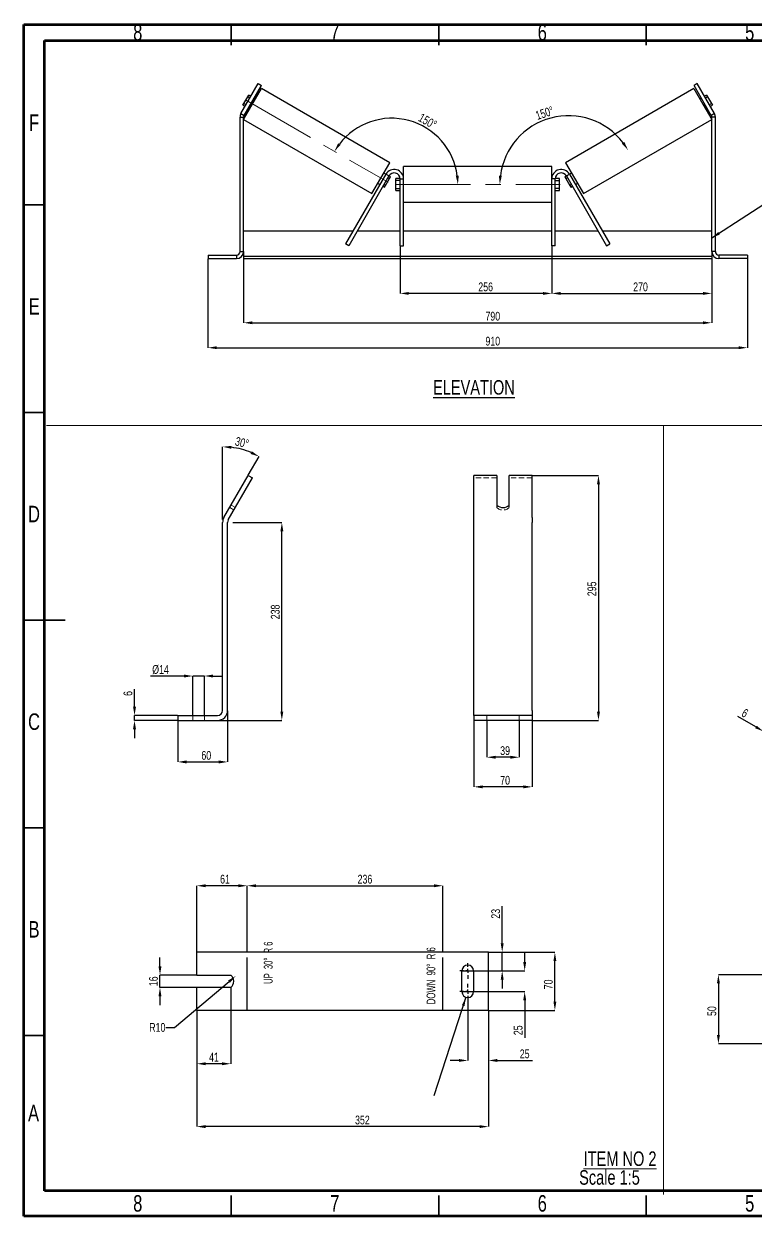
# Model space of a CAD drawing. Header units: millimetres. Extents: x 41 to 1868, y -696 to 319.
# Drawn here: x 1440.1 to 1616.4, y -323.8 to -36.7 of the extents above; entities that cross this region are included whole.
import ezdxf

# ---------------------------------------------------------------- set-up
doc = ezdxf.new("R2010")
doc.units = ezdxf.units.MM
doc.header["$PDSIZE"] = -1
doc.linetypes.add('CENTERX2', pattern=[20.32, 12.7, -2.54, 2.54, -2.54])
doc.linetypes.add('HIDDEN', pattern=[1.905, 1.27, -0.635])
doc.layers.add('FORMAT', color=7, linetype='Continuous')
doc.styles.add('SLDTEXTSTYLE0', font='TXT', dxfattribs={"width": 0.75})
doc.styles.add('SLDTEXTSTYLE13', font='TXT', dxfattribs={"width": 0.660714})
doc.styles.add('SLDTEXTSTYLE3', font='TXT', dxfattribs={"width": 0.645833})
doc.dimstyles.new('SLDDIMSTYLE0', dxfattribs={"dimtxt": 2.5, "dimasz": 2.116667, "dimexe": 0, "dimexo": 0.625, "dimgap": 0, "dimtad": 1, "dimdec": 0, "dimrnd": 1e-09, "dimtxsty": 'Standard', "dimsah": 1, "dimcen": 2.5, "dimazin": 3, "dimtfac": 2.116667, "dimtdec": 0, "dimtmove": 0, "dimatfit": 3, "dimfrac": 2})
doc.dimstyles.new('SLDDIMSTYLE10', dxfattribs={"dimtxt": 2.116667, "dimasz": 2.116667, "dimexe": 0, "dimexo": 0.625, "dimgap": 0.529167, "dimtad": 1, "dimdec": 0, "dimlfac": 5, "dimrnd": 1e-09, "dimzin": 12, "dimtxsty": 'SLDTEXTSTYLE0', "dimsah": 1, "dimcen": 2.5, "dimazin": 3, "dimtfac": 1, "dimtdec": 0, "dimtmove": 0, "dimatfit": 3, "dimfrac": 2, "dimtzin": 12})
doc.dimstyles.new('SLDDIMSTYLE11', dxfattribs={"dimtxt": 2.116667, "dimasz": 2.116667, "dimexe": 0, "dimexo": 0.625, "dimgap": 0.529167, "dimtad": 1, "dimdec": 0, "dimlfac": 5, "dimrnd": 1e-09, "dimzin": 12, "dimtxsty": 'SLDTEXTSTYLE0', "dimsah": 1, "dimcen": 2.5, "dimazin": 3, "dimtfac": 1, "dimtdec": 0, "dimtmove": 0, "dimatfit": 0, "dimfrac": 2, "dimtzin": 12})
doc.dimstyles.new('SLDDIMSTYLE26', dxfattribs={"dimtxt": 2.116667, "dimasz": 2.116667, "dimexe": 0, "dimexo": 0.625, "dimgap": 0.529167, "dimtad": 1, "dimdec": 0, "dimlfac": 3, "dimrnd": 1e-09, "dimzin": 12, "dimtxsty": 'SLDTEXTSTYLE0', "dimsah": 1, "dimcen": 2.5, "dimazin": 3, "dimtfac": 1, "dimtdec": 0, "dimtmove": 0, "dimatfit": 3, "dimfrac": 2, "dimtzin": 12})
doc.dimstyles.new('SLDDIMSTYLE27', dxfattribs={"dimtxt": 2.116667, "dimasz": 2.116667, "dimexe": 0, "dimexo": 0.625, "dimgap": 0.529167, "dimtad": 1, "dimdec": 0, "dimlfac": 3, "dimrnd": 1e-09, "dimzin": 12, "dimtxsty": 'SLDTEXTSTYLE0', "dimsah": 1, "dimcen": 2.5, "dimazin": 3, "dimtfac": 1, "dimtdec": 0, "dimtmove": 0, "dimatfit": 0, "dimfrac": 2, "dimtzin": 12})
doc.dimstyles.new('SLDDIMSTYLE32', dxfattribs={"dimtxt": 2.116667, "dimasz": 2.116667, "dimexe": 0, "dimexo": 0.625, "dimgap": 0.529167, "dimtad": 1, "dimdec": 0, "dimlfac": 7, "dimrnd": 1e-09, "dimzin": 12, "dimtxsty": 'SLDTEXTSTYLE0', "dimsah": 1, "dimcen": 2.5, "dimazin": 3, "dimtfac": 1, "dimtdec": 0, "dimtmove": 0, "dimatfit": 3, "dimfrac": 2, "dimtzin": 12})
doc.dimstyles.new('SLDDIMSTYLE37', dxfattribs={"dimtxt": 2.116667, "dimasz": 2.116667, "dimexe": 0, "dimexo": 0.625, "dimgap": 0.529167, "dimtad": 1, "dimlfac": 7, "dimzin": 12, "dimtxsty": 'SLDTEXTSTYLE0', "dimsah": 1, "dimcen": 2.5, "dimazin": 3, "dimtfac": 1, "dimtmove": 0, "dimatfit": 3, "dimfrac": 2, "dimtzin": 12})
doc.dimstyles.new('SLDDIMSTYLE38', dxfattribs={"dimtxt": 2.116667, "dimasz": 2.116667, "dimexe": 0, "dimexo": 0.625, "dimgap": 0.529167, "dimtad": 1, "dimlfac": 5, "dimzin": 12, "dimtxsty": 'SLDTEXTSTYLE0', "dimsah": 1, "dimcen": 2.5, "dimazin": 3, "dimtfac": 1, "dimtmove": 0, "dimatfit": 3, "dimfrac": 2, "dimtzin": 12})
doc.dimstyles.new('SLDDIMSTYLE40', dxfattribs={"dimtxt": 2.116667, "dimasz": 2.116667, "dimexe": 0, "dimexo": 0.625, "dimgap": 0.529167, "dimtad": 1, "dimdec": 0, "dimlfac": 5, "dimrnd": 1e-09, "dimzin": 12, "dimtxsty": 'SLDTEXTSTYLE0', "dimsah": 1, "dimcen": 0, "dimazin": 3, "dimtfac": 1, "dimtdec": 0, "dimtmove": 1, "dimatfit": 3, "dimfrac": 2, "dimtzin": 12})

# ---------------------------------------------------------------- blocks, each defined once
blk = doc.blocks.new('SW_NOTE_0_77')
at = {"color": 0, "linetype": 'Continuous', "lineweight": 0, "char_height": 3.5, "attachment_point": 2, "style": 'SLDTEXTSTYLE0'}
for s, insert in [('\\LITEM NO 2', (13.62, 4.51)), ('Scale 1:5', (11.07, -0.01))]:
    blk.add_mtext(s, dxfattribs=dict(at, insert=insert))
blk = doc.blocks.new('*D925')
at = {"layer": 'Defpoints', "color": 0}
for p in [(1493.5, -54.96), (1526.02, -59.63), (1527.89, -74.81), (1529.64, -75.33), (1569.36, -75.33)]:
    blk.add_point(p, dxfattribs=at)
at = {"layer": 'FORMAT', "color": 0, "lineweight": -2}
blk.add_arc((1528.79, -75.33), 15.94, 7.6142, 142.3858, dxfattribs=at)
at = {"layer": 'FORMAT', "color": 0}
for points in [[(1516.45, -65.8), (1515.87, -65.41), (1514.98, -67.36)], [(1544.94, -73.19), (1544.23, -73.24), (1544.73, -75.33)]]:
    blk.add_solid(points, dxfattribs=at)
at = {"layer": 'FORMAT', "color": 0, "insert": (1536.04, -58.07), "char_height": 2.117, "attachment_point": 1, "rotation": 330.3076, "style": 'SLDTEXTSTYLE0'}
blk.add_mtext('\\A1;150°', dxfattribs=at)
blk = doc.blocks.new('*D926')
at = {"layer": 'Defpoints', "color": 0}
for p in [(1606.22, -55.22), (1574.26, -59.02), (1529.64, -75.33), (1569.36, -75.33), (1571.83, -75.08)]:
    blk.add_point(p, dxfattribs=at)
at = {"layer": 'FORMAT', "color": 0, "lineweight": -2}
blk.add_arc((1571.39, -75.33), 16.56, 37.3285, 172.6715, dxfattribs=at)
at = {"layer": 'FORMAT', "color": 0}
for points in [[(1584.85, -65.09), (1584.26, -65.48), (1585.73, -67.05)], [(1555.32, -73.24), (1554.61, -73.2), (1554.83, -75.33)]]:
    blk.add_solid(points, dxfattribs=at)
at = {"layer": 'FORMAT', "color": 0, "insert": (1563.22, -57.8), "char_height": 2.117, "attachment_point": 1, "rotation": 18.3062, "style": 'SLDTEXTSTYLE0'}
blk.add_mtext('\\A1;150°', dxfattribs=at)
blk = doc.blocks.new('*D927')
at = {"layer": 'Defpoints', "color": 0}
for p in [(1484.5, -93.19), (1614.5, -93.19), (1614.5, -114.64)]:
    blk.add_point(p, dxfattribs=at)
at = {"layer": 'FORMAT', "color": 0, "lineweight": -2}
for p, q in [((1484.5, -93.25), (1484.5, -114.64)), ((1614.5, -93.25), (1614.5, -114.64)), ((1486.62, -114.64), (1612.38, -114.64))]:
    blk.add_line(p, q, dxfattribs=at)
at = {"layer": 'FORMAT', "color": 0}
for points in [[(1486.62, -114.29), (1486.62, -114.99), (1484.5, -114.64)], [(1612.38, -114.29), (1612.38, -114.99), (1614.5, -114.64)]]:
    blk.add_solid(points, dxfattribs=at)
at = {"layer": 'FORMAT', "color": 0, "insert": (1553.14, -112), "char_height": 2.117, "attachment_point": 2, "style": 'SLDTEXTSTYLE0'}
blk.add_mtext('\\A1;910', dxfattribs=at)
blk = doc.blocks.new('*D928')
at = {"layer": 'Defpoints', "color": 0}
for p in [(1493.07, -92.58), (1605.93, -92.58), (1605.93, -108.64)]:
    blk.add_point(p, dxfattribs=at)
at = {"layer": 'FORMAT', "color": 0, "lineweight": -2}
for p, q in [((1493.07, -92.64), (1493.07, -108.64)), ((1605.93, -92.64), (1605.93, -108.64)), ((1495.19, -108.64), (1603.81, -108.64))]:
    blk.add_line(p, q, dxfattribs=at)
at = {"layer": 'FORMAT', "color": 0}
for points in [[(1495.19, -108.29), (1495.19, -108.99), (1493.07, -108.64)], [(1603.81, -108.29), (1603.81, -108.99), (1605.93, -108.64)]]:
    blk.add_solid(points, dxfattribs=at)
at = {"layer": 'FORMAT', "color": 0, "insert": (1553.14, -106), "char_height": 2.117, "attachment_point": 2, "style": 'SLDTEXTSTYLE0'}
blk.add_mtext('\\A1;790', dxfattribs=at)
blk = doc.blocks.new('*D929')
at = {"layer": 'Defpoints', "color": 0}
for p in [(1567.36, -90.09), (1605.93, -92.58), (1605.93, -101.57)]:
    blk.add_point(p, dxfattribs=at)
at = {"layer": 'FORMAT', "color": 0, "lineweight": -2}
for p, q in [((1567.36, -90.15), (1567.36, -101.57)), ((1605.93, -92.64), (1605.93, -101.57)), ((1569.47, -101.57), (1603.81, -101.57))]:
    blk.add_line(p, q, dxfattribs=at)
at = {"layer": 'FORMAT', "color": 0}
for points in [[(1569.47, -101.22), (1569.47, -101.92), (1567.36, -101.57)], [(1603.81, -101.22), (1603.81, -101.92), (1605.93, -101.57)]]:
    blk.add_solid(points, dxfattribs=at)
at = {"layer": 'FORMAT', "color": 0, "insert": (1588.75, -98.93), "char_height": 2.117, "attachment_point": 2, "style": 'SLDTEXTSTYLE0'}
blk.add_mtext('\\A1;270', dxfattribs=at)
blk = doc.blocks.new('*D930')
at = {"layer": 'Defpoints', "color": 0}
for p in [(1530.79, -90.09), (1567.36, -90.09), (1530.79, -101.57)]:
    blk.add_point(p, dxfattribs=at)
at = {"layer": 'FORMAT', "color": 0, "lineweight": -2}
for p, q in [((1530.79, -90.15), (1530.79, -101.57)), ((1567.36, -90.15), (1567.36, -101.57)), ((1565.24, -101.57), (1532.9, -101.57))]:
    blk.add_line(p, q, dxfattribs=at)
at = {"layer": 'FORMAT', "color": 0}
for points in [[(1532.9, -101.22), (1532.9, -101.92), (1530.79, -101.57)], [(1565.24, -101.22), (1565.24, -101.92), (1567.36, -101.57)]]:
    blk.add_solid(points, dxfattribs=at)
at = {"layer": 'FORMAT', "color": 0, "insert": (1551.42, -98.93), "char_height": 2.117, "attachment_point": 2, "style": 'SLDTEXTSTYLE0'}
blk.add_mtext('\\A1;256', dxfattribs=at)
blk = doc.blocks.new('*D932')
at = {"layer": 'Defpoints', "color": 0}
for p in [(1489.23, -201.99), (1477.23, -204.39), (1489.23, -214.39)]:
    blk.add_point(p, dxfattribs=at)
at = {"layer": 'FORMAT', "color": 0, "lineweight": -2}
for p, q in [((1489.23, -202.06), (1489.23, -214.39)), ((1477.23, -204.46), (1477.23, -214.39)), ((1479.34, -214.39), (1487.11, -214.39))]:
    blk.add_line(p, q, dxfattribs=at)
at = {"layer": 'FORMAT', "color": 0}
for points in [[(1479.34, -214.04), (1479.34, -214.75), (1477.23, -214.39)], [(1487.11, -214.04), (1487.11, -214.75), (1489.23, -214.39)]]:
    blk.add_solid(points, dxfattribs=at)
at = {"layer": 'FORMAT', "color": 0, "insert": (1484.09, -211.75), "char_height": 2.117, "attachment_point": 2, "style": 'SLDTEXTSTYLE0'}
blk.add_mtext('\\A1;60', dxfattribs=at)
blk = doc.blocks.new('*D933')
at = {"layer": 'Defpoints', "color": 0}
for p in [(1477.23, -203.19), (1466.79, -204.39), (1477.23, -204.39)]:
    blk.add_point(p, dxfattribs=at)
at = {"layer": 'FORMAT', "color": 0, "lineweight": -2}
for p, q in [((1466.79, -201.08), (1466.79, -196.84)), ((1477.17, -203.19), (1466.79, -203.19)), ((1466.79, -204.39), (1466.79, -203.19)), ((1477.17, -204.39), (1466.79, -204.39)), ((1466.79, -206.51), (1466.79, -208.63))]:
    blk.add_line(p, q, dxfattribs=at)
at = {"layer": 'FORMAT', "color": 0}
for points in [[(1466.43, -201.08), (1467.14, -201.08), (1466.79, -203.19)], [(1466.43, -206.51), (1467.14, -206.51), (1466.79, -204.39)]]:
    blk.add_solid(points, dxfattribs=at)
at = {"layer": 'FORMAT', "color": 0, "insert": (1464.14, -197.9), "char_height": 2.117, "attachment_point": 2, "rotation": 90, "style": 'SLDTEXTSTYLE0'}
blk.add_mtext('\\A1;6', dxfattribs=at)
blk = doc.blocks.new('*D934')
at = {"layer": 'Defpoints', "color": 0}
for p in [(1494.04, -139.56), (1494.19, -145.4), (1488.03, -156.71), (1488.35, -155.51), (1488.03, -201.99)]:
    blk.add_point(p, dxfattribs=at)
at = {"layer": 'FORMAT', "color": 0, "lineweight": -2}
for p, q in [((1488.03, -156.01), (1488.03, -138.5)), ((1494.22, -145.35), (1496.81, -140.85))]:
    blk.add_line(p, q, dxfattribs=at)
blk.add_arc((1488.03, -156.07), 17.57, 66.9063, 83.0937, dxfattribs=at)
at = {"layer": 'FORMAT', "color": 0}
for points in [[(1490.12, -138.98), (1490.16, -138.28), (1488.03, -138.5)], [(1495.08, -139.59), (1494.76, -140.22), (1496.81, -140.85)]]:
    blk.add_solid(points, dxfattribs=at)
at = {"layer": 'FORMAT', "color": 0, "insert": (1491.39, -136.06), "char_height": 2.117, "attachment_point": 1, "rotation": 345.608, "style": 'SLDTEXTSTYLE0'}
blk.add_mtext('\\A1;30°', dxfattribs=at)
blk = doc.blocks.new('*D935')
at = {"layer": 'Defpoints', "color": 0}
for p in [(1480.83, -193.7), (1480.83, -203.19), (1483.63, -203.19)]:
    blk.add_point(p, dxfattribs=at)
at = {"layer": 'FORMAT', "color": 0, "lineweight": -2}
for p, q in [((1478.71, -193.7), (1470.68, -193.7)), ((1480.83, -203.13), (1480.83, -193.7)), ((1483.63, -193.7), (1480.83, -193.7)), ((1483.63, -203.13), (1483.63, -193.7)), ((1485.74, -193.7), (1487.86, -193.7))]:
    blk.add_line(p, q, dxfattribs=at)
at = {"layer": 'FORMAT', "color": 0}
for points in [[(1478.71, -193.35), (1478.71, -194.06), (1480.83, -193.7)], [(1485.74, -193.35), (1485.74, -194.06), (1483.63, -193.7)]]:
    blk.add_solid(points, dxfattribs=at)
at = {"layer": 'FORMAT', "color": 0, "insert": (1473.06, -191.06), "char_height": 2.117, "attachment_point": 2, "style": 'SLDTEXTSTYLE0'}
blk.add_mtext('\\A1;%%c14', dxfattribs=at)
blk = doc.blocks.new('*D936')
at = {"layer": 'Defpoints', "color": 0}
for p in [(1490.43, -156.71), (1502.3, -156.71), (1486.83, -204.39)]:
    blk.add_point(p, dxfattribs=at)
at = {"layer": 'FORMAT', "color": 0, "lineweight": -2}
for p, q in [((1490.49, -156.71), (1502.3, -156.71)), ((1502.3, -202.28), (1502.3, -158.83)), ((1486.89, -204.39), (1502.3, -204.39))]:
    blk.add_line(p, q, dxfattribs=at)
at = {"layer": 'FORMAT', "color": 0}
for points in [[(1501.95, -158.83), (1502.65, -158.83), (1502.3, -156.71)], [(1501.95, -202.28), (1502.65, -202.28), (1502.3, -204.39)]]:
    blk.add_solid(points, dxfattribs=at)
at = {"layer": 'FORMAT', "color": 0, "insert": (1499.65, -178.27), "char_height": 2.117, "attachment_point": 2, "rotation": 90, "style": 'SLDTEXTSTYLE0'}
blk.add_mtext('\\A1;238', dxfattribs=at)
blk = doc.blocks.new('*D937')
at = {"layer": 'Defpoints', "color": 0}
for p in [(1481.78, -244.21), (1481.78, -260.21), (1493.93, -260.21)]:
    blk.add_point(p, dxfattribs=at)
at = {"layer": 'FORMAT', "color": 0, "lineweight": -2}
for p, q in [((1481.78, -260.15), (1481.78, -244.21)), ((1491.82, -244.21), (1483.9, -244.21)), ((1493.93, -260.15), (1493.93, -244.21))]:
    blk.add_line(p, q, dxfattribs=at)
at = {"layer": 'FORMAT', "color": 0}
for points in [[(1483.9, -243.86), (1483.9, -244.56), (1481.78, -244.21)], [(1491.82, -243.86), (1491.82, -244.56), (1493.93, -244.21)]]:
    blk.add_solid(points, dxfattribs=at)
at = {"layer": 'FORMAT', "color": 0, "insert": (1488.6, -241.56), "char_height": 2.117, "attachment_point": 2, "style": 'SLDTEXTSTYLE0'}
blk.add_mtext('\\A1;61', dxfattribs=at)
blk = doc.blocks.new('*D938')
at = {"layer": 'Defpoints', "color": 0}
for p in [(1541.1, -244.21), (1493.93, -260.21), (1541.1, -260.21)]:
    blk.add_point(p, dxfattribs=at)
at = {"layer": 'FORMAT', "color": 0, "lineweight": -2}
for p, q in [((1493.93, -260.15), (1493.93, -244.21)), ((1496.05, -244.21), (1538.98, -244.21)), ((1541.1, -260.15), (1541.1, -244.21))]:
    blk.add_line(p, q, dxfattribs=at)
at = {"layer": 'FORMAT', "color": 0}
for points in [[(1496.05, -243.86), (1496.05, -244.56), (1493.93, -244.21)], [(1538.98, -243.86), (1538.98, -244.56), (1541.1, -244.21)]]:
    blk.add_solid(points, dxfattribs=at)
at = {"layer": 'FORMAT', "color": 0, "insert": (1522.33, -241.56), "char_height": 2.117, "attachment_point": 2, "style": 'SLDTEXTSTYLE0'}
blk.add_mtext('\\A1;236', dxfattribs=at)
blk = doc.blocks.new('*D939')
at = {"layer": 'Defpoints', "color": 0}
for p in [(1552.11, -260.21), (1568.11, -260.21), (1552.11, -274.21)]:
    blk.add_point(p, dxfattribs=at)
at = {"layer": 'FORMAT', "color": 0, "lineweight": -2}
for p, q in [((1552.17, -260.21), (1568.11, -260.21)), ((1568.11, -272.09), (1568.11, -262.33)), ((1552.17, -274.21), (1568.11, -274.21))]:
    blk.add_line(p, q, dxfattribs=at)
at = {"layer": 'FORMAT', "color": 0}
for points in [[(1567.76, -262.33), (1568.46, -262.33), (1568.11, -260.21)], [(1567.76, -272.09), (1568.46, -272.09), (1568.11, -274.21)]]:
    blk.add_solid(points, dxfattribs=at)
at = {"layer": 'FORMAT', "color": 0, "insert": (1565.46, -267.96), "char_height": 2.117, "attachment_point": 2, "rotation": 90, "style": 'SLDTEXTSTYLE0'}
blk.add_mtext('\\A1;70', dxfattribs=at)
blk = doc.blocks.new('*D941')
at = {"layer": 'Defpoints', "color": 0}
for p in [(1547.11, -271.61), (1552.11, -274.21), (1552.11, -286.28)]:
    blk.add_point(p, dxfattribs=at)
at = {"layer": 'FORMAT', "color": 0, "lineweight": -2}
for p, q in [((1547.11, -271.67), (1547.11, -286.28)), ((1552.11, -274.27), (1552.11, -286.28)), ((1544.99, -286.28), (1542.88, -286.28)), ((1554.23, -286.28), (1562.68, -286.28))]:
    blk.add_line(p, q, dxfattribs=at)
at = {"layer": 'FORMAT', "color": 0}
for points in [[(1544.99, -285.92), (1544.99, -286.63), (1547.11, -286.28)], [(1554.23, -285.92), (1554.23, -286.63), (1552.11, -286.28)]]:
    blk.add_solid(points, dxfattribs=at)
at = {"layer": 'FORMAT', "color": 0, "insert": (1560.83, -283.63), "char_height": 2.117, "attachment_point": 2, "style": 'SLDTEXTSTYLE0'}
blk.add_mtext('\\A1;25', dxfattribs=at)
blk = doc.blocks.new('*D942')
at = {"layer": 'Defpoints', "color": 0}
for p in [(1545.71, -264.71), (1560.83, -264.71), (1545.71, -269.71)]:
    blk.add_point(p, dxfattribs=at)
at = {"layer": 'FORMAT', "color": 0, "lineweight": -2}
for p, q in [((1560.83, -262.59), (1560.83, -260.48)), ((1545.77, -264.71), (1560.83, -264.71)), ((1545.77, -269.71), (1560.83, -269.71)), ((1560.83, -271.83), (1560.83, -280.86))]:
    blk.add_line(p, q, dxfattribs=at)
at = {"layer": 'FORMAT', "color": 0}
for points in [[(1560.48, -262.59), (1561.19, -262.59), (1560.83, -264.71)], [(1560.48, -271.83), (1561.19, -271.83), (1560.83, -269.71)]]:
    blk.add_solid(points, dxfattribs=at)
at = {"layer": 'FORMAT', "color": 0, "insert": (1558.19, -279.01), "char_height": 2.117, "attachment_point": 2, "rotation": 90, "style": 'SLDTEXTSTYLE0'}
blk.add_mtext('\\A1;25', dxfattribs=at)
blk = doc.blocks.new('*D943')
at = {"layer": 'Defpoints', "color": 0}
for p in [(1552.11, -260.21), (1555.41, -260.21), (1549.01, -264.71)]:
    blk.add_point(p, dxfattribs=at)
at = {"layer": 'FORMAT', "color": 0, "lineweight": -2}
for p, q in [((1555.41, -258.09), (1555.41, -249.11)), ((1552.17, -260.21), (1555.41, -260.21)), ((1555.41, -264.71), (1555.41, -260.21)), ((1549.07, -264.71), (1555.41, -264.71)), ((1555.41, -266.83), (1555.41, -268.94))]:
    blk.add_line(p, q, dxfattribs=at)
at = {"layer": 'FORMAT', "color": 0}
for points in [[(1555.06, -258.09), (1555.76, -258.09), (1555.41, -260.21)], [(1555.06, -266.83), (1555.76, -266.83), (1555.41, -264.71)]]:
    blk.add_solid(points, dxfattribs=at)
at = {"layer": 'FORMAT', "color": 0, "insert": (1552.77, -250.96), "char_height": 2.117, "attachment_point": 2, "rotation": 90, "style": 'SLDTEXTSTYLE0'}
blk.add_mtext('\\A1;23', dxfattribs=at)
blk = doc.blocks.new('*D944')
at = {"layer": 'Defpoints', "color": 0}
for p in [(1491.19, -265.92), (1489.66, -267.21)]:
    blk.add_point(p, dxfattribs=at)
at = {"layer": 'FORMAT', "color": 0, "lineweight": -2}
for p, q in [((1476.43, -278.32), (1489.57, -267.29)), ((1474.31, -278.32), (1476.43, -278.32))]:
    blk.add_line(p, q, dxfattribs=at)
at = {"layer": 'FORMAT', "color": 0}
blk.add_solid([(1489.34, -267.02), (1489.8, -267.56), (1491.19, -265.92)], dxfattribs=at)
at = {"layer": 'FORMAT', "color": 0, "insert": (1470.34, -277.26), "char_height": 2.117, "attachment_point": 1, "style": 'SLDTEXTSTYLE0'}
blk.add_mtext('\\A1;R10', dxfattribs=at)
blk = doc.blocks.new('*D945')
at = {"layer": 'Defpoints', "color": 0}
for p in [(1481.78, -274.21), (1552.11, -274.21), (1481.78, -302.21)]:
    blk.add_point(p, dxfattribs=at)
at = {"layer": 'FORMAT', "color": 0, "lineweight": -2}
for p, q in [((1481.78, -274.27), (1481.78, -302.21)), ((1552.11, -274.27), (1552.11, -302.21)), ((1549.99, -302.21), (1483.9, -302.21))]:
    blk.add_line(p, q, dxfattribs=at)
at = {"layer": 'FORMAT', "color": 0}
for points in [[(1483.9, -301.86), (1483.9, -302.56), (1481.78, -302.21)], [(1549.99, -301.86), (1549.99, -302.56), (1552.11, -302.21)]]:
    blk.add_solid(points, dxfattribs=at)
at = {"layer": 'FORMAT', "color": 0, "insert": (1521.71, -299.56), "char_height": 2.117, "attachment_point": 2, "style": 'SLDTEXTSTYLE0'}
blk.add_mtext('\\A1;352', dxfattribs=at)
blk = doc.blocks.new('*D946')
at = {"layer": 'Defpoints', "color": 0}
for p in [(1472.93, -265.71), (1481.78, -265.71), (1481.78, -268.71)]:
    blk.add_point(p, dxfattribs=at)
at = {"layer": 'FORMAT', "color": 0, "lineweight": -2}
for p, q in [((1472.93, -263.59), (1472.93, -261.48)), ((1481.72, -265.71), (1472.93, -265.71)), ((1472.93, -268.71), (1472.93, -265.71)), ((1481.72, -268.71), (1472.93, -268.71)), ((1472.93, -270.83), (1472.93, -272.94))]:
    blk.add_line(p, q, dxfattribs=at)
at = {"layer": 'FORMAT', "color": 0}
for points in [[(1472.57, -263.59), (1473.28, -263.59), (1472.93, -265.71)], [(1472.57, -270.83), (1473.28, -270.83), (1472.93, -268.71)]]:
    blk.add_solid(points, dxfattribs=at)
at = {"layer": 'FORMAT', "color": 0, "insert": (1470.28, -267.21), "char_height": 2.117, "attachment_point": 2, "rotation": 90, "style": 'SLDTEXTSTYLE0'}
blk.add_mtext('\\A1;16', dxfattribs=at)
blk = doc.blocks.new('*D947')
at = {"layer": 'Defpoints', "color": 0}
for p in [(1490.02, -268.71), (1481.78, -274.21), (1481.78, -287.07)]:
    blk.add_point(p, dxfattribs=at)
at = {"layer": 'FORMAT', "color": 0, "lineweight": -2}
for p, q in [((1490.02, -268.77), (1490.02, -287.07)), ((1481.78, -274.27), (1481.78, -287.07)), ((1487.91, -287.07), (1483.9, -287.07))]:
    blk.add_line(p, q, dxfattribs=at)
at = {"layer": 'FORMAT', "color": 0}
for points in [[(1483.9, -286.72), (1483.9, -287.42), (1481.78, -287.07)], [(1487.91, -286.72), (1487.91, -287.42), (1490.02, -287.07)]]:
    blk.add_solid(points, dxfattribs=at)
at = {"layer": 'FORMAT', "color": 0, "insert": (1485.94, -284.42), "char_height": 2.117, "attachment_point": 2, "style": 'SLDTEXTSTYLE0'}
blk.add_mtext('\\A1;41', dxfattribs=at)
blk = doc.blocks.new('SW_CENTERMARKSYMBOL_77')
at = {"layer": 'FORMAT', "color": 0}
for p, q in [((-1, 0), (-1.9, 0)), ((0, 0), (-0.5, 0)), ((0, 1), (0, 1.9)), ((0, 0), (0, 0.5)), ((0, 0), (0, -0.5)), ((0, 0), (0.5, 0)), ((1, 0), (1.9, 0)), ((0, -1), (0, -1.9))]:
    blk.add_line(p, q, dxfattribs=at)
blk = doc.blocks.new('SW_CENTERMARKSYMBOL_78')
at = {"layer": 'FORMAT', "color": 0}
for p, q in [((-1, 0), (-1.9, 0)), ((0, 0), (-0.5, 0)), ((0, 1), (0, 1.9)), ((0, 0), (0, 0.5)), ((0, 0), (0, -0.5)), ((0, 0), (0.5, 0)), ((1, 0), (1.9, 0)), ((0, -1), (0, -1.9))]:
    blk.add_line(p, q, dxfattribs=at)
blk = doc.blocks.new('*D948')
at = {"layer": 'Defpoints', "color": 0}
for p in [(1621.66, -265.62), (1607.52, -282.28), (1621.66, -282.28)]:
    blk.add_point(p, dxfattribs=at)
at = {"layer": 'FORMAT', "color": 0, "lineweight": -2}
for p, q in [((1621.6, -265.62), (1607.52, -265.62)), ((1607.52, -267.73), (1607.52, -280.17)), ((1621.6, -282.28), (1607.52, -282.28))]:
    blk.add_line(p, q, dxfattribs=at)
at = {"layer": 'FORMAT', "color": 0}
for points in [[(1607.17, -267.73), (1607.88, -267.73), (1607.52, -265.62)], [(1607.17, -280.17), (1607.88, -280.17), (1607.52, -282.28)]]:
    blk.add_solid(points, dxfattribs=at)
at = {"layer": 'FORMAT', "color": 0, "insert": (1604.88, -274.4), "char_height": 2.117, "attachment_point": 2, "rotation": 90, "style": 'SLDTEXTSTYLE0'}
blk.add_mtext('\\A1;50', dxfattribs=at)
blk = doc.blocks.new('*D959')
at = {"layer": 'Defpoints', "color": 0}
for p in [(1551.71, -204.39), (1559.51, -204.39), (1551.71, -213.26)]:
    blk.add_point(p, dxfattribs=at)
at = {"layer": 'FORMAT', "color": 0, "lineweight": -2}
for p, q in [((1551.71, -204.46), (1551.71, -213.26)), ((1559.51, -204.46), (1559.51, -213.26)), ((1557.4, -213.26), (1553.83, -213.26))]:
    blk.add_line(p, q, dxfattribs=at)
at = {"layer": 'FORMAT', "color": 0}
for points in [[(1553.83, -212.91), (1553.83, -213.61), (1551.71, -213.26)], [(1557.4, -212.91), (1557.4, -213.61), (1559.51, -213.26)]]:
    blk.add_solid(points, dxfattribs=at)
at = {"layer": 'FORMAT', "color": 0, "insert": (1556.11, -210.61), "char_height": 2.117, "attachment_point": 2, "style": 'SLDTEXTSTYLE0'}
blk.add_mtext('\\A1;39', dxfattribs=at)
blk = doc.blocks.new('*D960')
at = {"layer": 'Defpoints', "color": 0}
for p in [(1548.61, -204.39), (1562.61, -204.39), (1548.61, -220.39)]:
    blk.add_point(p, dxfattribs=at)
at = {"layer": 'FORMAT', "color": 0, "lineweight": -2}
for p, q in [((1548.61, -204.46), (1548.61, -220.39)), ((1562.61, -204.46), (1562.61, -220.39)), ((1560.5, -220.39), (1550.73, -220.39))]:
    blk.add_line(p, q, dxfattribs=at)
at = {"layer": 'FORMAT', "color": 0}
for points in [[(1550.73, -220.04), (1550.73, -220.75), (1548.61, -220.39)], [(1560.5, -220.04), (1560.5, -220.75), (1562.61, -220.39)]]:
    blk.add_solid(points, dxfattribs=at)
at = {"layer": 'FORMAT', "color": 0, "insert": (1556.11, -217.75), "char_height": 2.117, "attachment_point": 2, "style": 'SLDTEXTSTYLE0'}
blk.add_mtext('\\A1;70', dxfattribs=at)
blk = doc.blocks.new('*D961')
at = {"layer": 'Defpoints', "color": 0}
for p in [(1562.61, -145.4), (1562.61, -204.39), (1578.61, -204.39)]:
    blk.add_point(p, dxfattribs=at)
at = {"layer": 'FORMAT', "color": 0, "lineweight": -2}
for p, q in [((1562.68, -145.4), (1578.61, -145.4)), ((1578.61, -147.52), (1578.61, -202.28)), ((1562.68, -204.39), (1578.61, -204.39))]:
    blk.add_line(p, q, dxfattribs=at)
at = {"layer": 'FORMAT', "color": 0}
for points in [[(1578.26, -147.52), (1578.97, -147.52), (1578.61, -145.4)], [(1578.26, -202.28), (1578.97, -202.28), (1578.61, -204.39)]]:
    blk.add_solid(points, dxfattribs=at)
at = {"layer": 'FORMAT', "color": 0, "insert": (1575.97, -172.71), "char_height": 2.117, "attachment_point": 2, "rotation": 90, "style": 'SLDTEXTSTYLE0'}
blk.add_mtext('\\A1;295', dxfattribs=at)
blk = doc.blocks.new('*D965')
at = {"layer": 'Defpoints', "color": 0}
for p in [(1621.97, -200.82), (1623.7, -201.82), (1618.38, -207.03)]:
    blk.add_point(p, dxfattribs=at)
at = {"layer": 'FORMAT', "color": 0, "lineweight": -2}
for p, q in [((1621.94, -200.87), (1618.38, -207.03)), ((1616.55, -205.97), (1612.22, -203.47)), ((1623.67, -201.87), (1620.11, -208.03)), ((1620.11, -208.03), (1618.38, -207.03)), ((1621.95, -209.08), (1623.78, -210.14))]:
    blk.add_line(p, q, dxfattribs=at)
at = {"layer": 'FORMAT', "color": 0}
for points in [[(1616.73, -205.66), (1616.37, -206.27), (1618.38, -207.03)], [(1622.12, -208.78), (1621.77, -209.39), (1620.11, -208.03)]]:
    blk.add_solid(points, dxfattribs=at)
at = {"layer": 'FORMAT', "color": 0, "insert": (1614.46, -201.71), "char_height": 2.117, "attachment_point": 2, "rotation": 330, "style": 'SLDTEXTSTYLE0'}
blk.add_mtext('\\A1;6', dxfattribs=at)

msp = doc.modelspace()

# ---------------------------------------------------------------- linework, layer by layer
at = {"color": 7, "linetype": 'Continuous', "lineweight": 70}
for p, q in [((1440.1093, -323.7718), (1440.1093, -36.7718)), ((1440.1093, -36.7718), (1840.1093, -36.7718)), ((1445.1093, -317.6383), (1445.1093, -40.6383)), ((1445.1093, -40.6383), (1834.5117, -40.6383)), ((1834.5117, -317.6383), (1445.1093, -317.6383)), ((1840.1093, -323.7718), (1440.1093, -323.7718))]:
    msp.add_line(p, q, dxfattribs=at)
at = {"color": 7, "linetype": 'Continuous', "lineweight": 35}
for p, q in [((1490.1093, -41.7718), (1490.1093, -36.7718)), ((1540.1093, -41.7718), (1540.1093, -36.7718)), ((1590.1093, -41.7718), (1590.1093, -36.7718)), ((1445.1093, -80.2718), (1440.1093, -80.2718)), ((1445.1093, -130.2718), (1440.1093, -130.2718)), ((1440.1083, -180.2718), (1450.1103, -180.2718)), ((1445.1093, -180.2718), (1440.1093, -180.2718)), ((1445.1093, -230.2718), (1440.1093, -230.2718)), ((1445.1093, -280.2718), (1440.1093, -280.2718)), ((1490.1093, -318.7718), (1490.1093, -323.7718)), ((1540.1093, -318.7718), (1540.1093, -323.7718)), ((1590.1093, -318.7718), (1590.1093, -323.7718))]:
    msp.add_line(p, q, dxfattribs=at)
at = {"color": 7, "linetype": 'Continuous', "lineweight": 25}
for p, q in [((1492.4444, -58.2738), (1496.6153, -51.0497)), ((1493.1867, -58.7024), (1497.3576, -51.4782)), ((1496.6153, -51.0497), (1497.3576, -51.4782)), ((1602.3856, -51.0497), (1601.6433, -51.4782)), ((1605.8142, -58.7024), (1601.6433, -51.4782)), ((1606.5565, -58.2738), (1602.3856, -51.0497)), ((1493.0898, -59.6693), (1497.3755, -52.2462)), ((1493.1518, -55.8475), (1494.0968, -54.2108)), ((1494.0968, -54.2108), (1494.3386, -53.792)), ((1494.6168, -54.5111), (1494.0968, -54.2108)), ((1494.8587, -54.0923), (1494.3386, -53.792)), ((1495.9469, -54.7206), (1495.601, -54.5208)), ((1528.305, -70.1033), (1497.3755, -52.2462)), ((1601.6255, -52.2462), (1570.696, -70.1033)), ((1601.6255, -52.2462), (1603.7683, -55.9577)), ((1603.4, -54.5208), (1603.054, -54.7206)), ((1604.6624, -53.792), (1604.1423, -54.0923)), ((1604.9042, -54.2108), (1604.3841, -54.5111)), ((1604.6624, -53.792), (1604.9042, -54.2108)), ((1604.9042, -54.2108), (1605.8491, -55.8475)), ((1492.91, -56.2663), (1493.1518, -55.8475)), ((1492.91, -56.2663), (1493.4301, -56.5666)), ((1493.1518, -55.8475), (1493.6719, -56.1478)), ((1494.1724, -56.9952), (1494.5184, -57.1949)), ((1603.7683, -55.9577), (1605.9112, -59.6693)), ((1604.4826, -57.1949), (1604.8285, -56.9952)), ((1605.329, -56.1478), (1605.8491, -55.8475)), ((1605.5709, -56.5666), (1606.0909, -56.2663)), ((1605.8491, -55.8475), (1606.0909, -56.2663)), ((1492.2148, -91.4727), (1492.2148, -59.131)), ((1492.2148, -59.131), (1493.0719, -59.131)), ((1492.4444, -58.2738), (1493.1867, -58.7024)), ((1493.0719, -91.4727), (1493.0719, -59.131)), ((1493.0898, -59.6693), (1524.0193, -77.5264)), ((1574.9817, -77.5264), (1605.9112, -59.6693)), ((1606.5565, -58.2738), (1605.8142, -58.7024)), ((1606.7862, -59.131), (1605.9291, -59.131)), ((1605.9291, -91.4727), (1605.9291, -59.131)), ((1606.7862, -91.4727), (1606.7862, -59.131)), ((1524.0193, -77.5264), (1528.305, -70.1033)), ((1567.3576, -71.0442), (1531.6433, -71.0442)), ((1531.6433, -75.3299), (1531.6433, -71.0442)), ((1567.3576, -75.3299), (1567.3576, -71.0442)), ((1570.696, -70.1033), (1572.8388, -73.8149)), ((1527.3781, -72.8515), (1517.6721, -89.6629)), ((1528.1204, -73.2801), (1518.4144, -90.0915)), ((1527.3713, -72.8634), (1526.8764, -72.5777)), ((1527.298, -75.5618), (1528.2429, -73.9251)), ((1528.1204, -73.2801), (1527.3781, -72.8515)), ((1527.8718, -73.7108), (1528.2429, -73.9251)), ((1528.4847, -73.5063), (1528.1136, -73.292)), ((1528.2429, -73.9251), (1528.4847, -73.5063)), ((1530.7832, -73.9013), (1529.7862, -73.9013)), ((1529.7862, -74.385), (1529.7862, -73.9013)), ((1530.7862, -74.385), (1529.7862, -74.385)), ((1529.7862, -76.2748), (1529.7862, -74.385)), ((1530.7862, -73.9944), (1531.6433, -73.9944)), ((1530.7862, -90.0915), (1530.7862, -73.9944)), ((1531.6433, -73.9013), (1531.6414, -73.9013)), ((1567.3595, -73.9013), (1567.3576, -73.9013)), ((1568.2148, -73.9944), (1567.3576, -73.9944)), ((1568.2148, -90.0915), (1568.2148, -73.9944)), ((1568.2148, -74.385), (1569.2148, -74.385)), ((1569.2148, -73.9013), (1568.2178, -73.9013)), ((1569.2148, -74.385), (1569.2148, -73.9013)), ((1569.2148, -76.2748), (1569.2148, -74.385)), ((1570.8874, -73.292), (1570.5162, -73.5063)), ((1570.5162, -73.5063), (1570.7581, -73.9251)), ((1570.7581, -73.9251), (1571.1292, -73.7108)), ((1570.7581, -73.9251), (1571.703, -75.5618)), ((1570.8805, -73.2801), (1571.6228, -72.8515)), ((1570.8805, -73.2801), (1580.5866, -90.0915)), ((1571.6228, -72.8515), (1581.3289, -89.6629)), ((1572.1246, -72.5777), (1571.6297, -72.8634)), ((1572.8388, -73.8149), (1574.9817, -77.5264)), ((1525.4478, -75.0521), (1525.9427, -75.3378)), ((1526.685, -75.7663), (1527.0562, -75.9806)), ((1527.298, -75.5618), (1526.9268, -75.3475)), ((1527.0562, -75.9806), (1527.298, -75.5618)), ((1529.7862, -76.7585), (1529.7862, -76.2748)), ((1529.7862, -76.2748), (1530.7862, -76.2748)), ((1529.7862, -76.7585), (1530.7862, -76.7585)), ((1531.6433, -77.6989), (1531.6433, -75.3299)), ((1567.3576, -77.6989), (1567.3576, -75.3299)), ((1569.2148, -76.2748), (1568.2148, -76.2748)), ((1568.2148, -76.7585), (1569.2148, -76.7585)), ((1569.2148, -76.7585), (1569.2148, -76.2748)), ((1572.0741, -75.3475), (1571.703, -75.5618)), ((1571.703, -75.5618), (1571.9448, -75.9806)), ((1571.9448, -75.9806), (1572.3159, -75.7663)), ((1573.0583, -75.3378), (1573.5531, -75.0521)), ((1531.6433, -90.0915), (1531.6433, -77.6989)), ((1531.6433, -79.6156), (1567.3576, -79.6156)), ((1567.3576, -90.0915), (1567.3576, -77.6989)), ((1493.0719, -86.52), (1519.4866, -86.52)), ((1520.4764, -86.52), (1530.7862, -86.52)), ((1531.6433, -86.52), (1567.3576, -86.52)), ((1568.2148, -86.52), (1578.5246, -86.52)), ((1579.5143, -86.52), (1605.9291, -86.52)), ((1492.2148, -91.4727), (1493.0719, -91.4727)), ((1493.0719, -91.4727), (1493.0719, -92.5809)), ((1518.4144, -90.0915), (1517.6721, -89.6629)), ((1530.7862, -90.0915), (1531.6433, -90.0915)), ((1568.2148, -90.0915), (1567.3576, -90.0915)), ((1580.5866, -90.0915), (1581.3289, -89.6629)), ((1605.9291, -91.4727), (1605.9291, -92.5809)), ((1606.7862, -91.4727), (1605.9291, -91.4727)), ((1484.5005, -92.3299), (1484.5005, -93.187)), ((1484.5005, -92.3299), (1491.3576, -92.3299)), ((1484.5005, -93.187), (1491.3576, -93.187)), ((1491.3576, -92.3299), (1491.3576, -93.187)), ((1493.0719, -92.5809), (1605.9291, -92.5809)), ((1493.0719, -92.5809), (1493.0719, -93.187)), ((1493.0719, -93.187), (1605.9291, -93.187)), ((1605.9291, -92.5809), (1605.9291, -93.187)), ((1607.6433, -92.3299), (1607.6433, -93.187)), ((1614.5005, -92.3299), (1607.6433, -92.3299)), ((1614.5005, -93.187), (1607.6433, -93.187)), ((1614.5005, -92.3299), (1614.5005, -93.187)), ((1488.3497, -155.5143), (1494.1889, -145.4004)), ((1489.3889, -156.1143), (1495.2282, -146.0004)), ((1494.1889, -145.4004), (1495.2282, -146.0004)), ((1548.6134, -155.5143), (1548.6134, -145.4004)), ((1554.1134, -145.4004), (1548.6134, -145.4004)), ((1554.1134, -145.4004), (1554.1134, -152.5377)), ((1557.1134, -152.5377), (1557.1134, -145.4004)), ((1562.6134, -145.4004), (1557.1134, -145.4004)), ((1562.6134, -155.5143), (1562.6134, -145.4004)), ((1488.0282, -201.9927), (1488.0282, -156.7143)), ((1489.2282, -201.9927), (1489.2282, -156.7143)), ((1548.6134, -156.7143), (1548.6134, -155.5143)), ((1548.6134, -201.9927), (1548.6134, -156.7143)), ((1562.6134, -155.5143), (1562.6134, -156.7143)), ((1562.6134, -201.9927), (1562.6134, -156.7143)), ((1477.2282, -203.1927), (1477.2282, -204.3927)), ((1477.2282, -203.1927), (1486.8282, -203.1927)), ((1548.6134, -203.1927), (1548.6134, -201.9927)), ((1562.6134, -203.1927), (1548.6134, -203.1927)), ((1548.6134, -203.1927), (1548.6134, -204.3927)), ((1562.6134, -201.9927), (1562.6134, -203.1927)), ((1562.6134, -203.1927), (1562.6134, -204.3927)), ((1477.2282, -204.3927), (1486.8282, -204.3927)), ((1562.6134, -204.3927), (1548.6134, -204.3927)), ((1481.7835, -265.7102), (1481.7835, -260.2102)), ((1552.1104, -260.2102), (1481.7835, -260.2102)), ((1552.1104, -274.2102), (1552.1104, -260.2102)), ((1481.7835, -265.7102), (1490.025, -265.7102)), ((1545.7104, -269.7102), (1545.7104, -264.7102)), ((1548.5104, -264.7102), (1548.5104, -269.7102)), ((1481.7835, -274.2102), (1481.7835, -268.7102)), ((1490.025, -268.7102), (1481.7835, -268.7102)), ((1552.1104, -274.2102), (1481.7835, -274.2102))]:
    msp.add_line(p, q, dxfattribs=at)
at = {"color": 7, "linetype": 'Continuous', "lineweight": 18}
for p, q in [((1445.5461, -133.347), (1742.9672, -133.347)), ((1594.2567, -133.347), (1594.2567, -318.5769))]:
    msp.add_line(p, q, dxfattribs=at)
at = {"color": 7, "linetype": 'HIDDEN', "lineweight": 18}
for p, q in [((1554.1134, -146.0004), (1548.6134, -146.0004)), ((1562.6134, -146.0004), (1557.1134, -146.0004)), ((1489.7297, -153.1241), (1490.7689, -153.7241)), ((1490.0682, -152.5377), (1491.1074, -153.1377)), ((1554.1134, -152.5377), (1554.1134, -153.1377)), ((1557.1134, -152.5377), (1557.1134, -153.1377)), ((1480.8282, -203.1927), (1480.8282, -204.3927)), ((1483.6282, -203.1927), (1483.6282, -204.3927)), ((1551.7134, -203.1927), (1551.7134, -204.3927)), ((1559.5134, -204.3927), (1559.5134, -203.1927))]:
    msp.add_line(p, q, dxfattribs=at)
at = {"color": 7, "linetype": 'CENTERX2'}
for p, q in [((1493.9332, -274.2102), (1493.9332, -260.2102)), ((1541.0967, -274.2102), (1541.0967, -260.2102))]:
    msp.add_line(p, q, dxfattribs=at)
at = {"color": 7, "linetype": 'Continuous', "lineweight": 25}
for centre, radius, start, end in [((1493.9291, -59.131), 1.7143, 150, 180), ((1493.9291, -59.131), 0.8571, 150, 180), ((1605.0719, -59.131), 0.8571, 360, 30), ((1605.0719, -59.131), 1.7143, 0, 30), ((1529.3576, -73.9944), 2.2857, 0, 150), ((1569.6433, -73.9944), 2.2857, 30, 180), ((1529.3576, -73.9944), 1.4286, 0, 150), ((1569.6433, -73.9944), 1.4286, 30, 180), ((1491.3576, -91.4727), 0.8571, 270, 360), ((1491.3576, -91.4727), 1.7143, 270, 0), ((1607.6433, -91.4727), 1.7143, 180, 270), ((1607.6433, -91.4727), 0.8571, 180, 270), ((1555.6134, -150.9335), 2.1963, 226.923203, 313.076797), ((1490.4282, -156.7143), 2.4, 150, 180), ((1490.4282, -156.7143), 1.2, 150, 180), ((1486.8282, -201.9927), 1.2, 270, 0), ((1486.8282, -201.9927), 2.4, 270, 0), ((1547.1104, -264.7102), 1.4, 0, 180), ((1488.7021, -267.2102), 2, 311.409622, 48.590378), ((1547.1104, -269.7102), 1.4, 180, 0)]:
    msp.add_arc(centre, radius, start, end, dxfattribs=at)
at = {"color": 7, "linetype": 'HIDDEN', "lineweight": 18}
msp.add_arc((1555.6134, -151.5335), 2.1963, 226.923203, 313.076797, dxfattribs=at)
at = {"layer": 'FORMAT', "linetype": 'CENTERX2', "lineweight": 18, "ltscale": 1.428571}
for p, q in [((1493.5006, -54.9577), (1527.8942, -74.8149)), ((1529.6433, -75.3299), (1569.3576, -75.3299))]:
    msp.add_line(p, q, dxfattribs=at)
at = {"layer": 'FORMAT'}
msp.add_line((1546.677, -271.0414), (1538.9365, -294.8192), dxfattribs=at)
msp.add_solid([(1546.677, -271.0414), (1545.7121, -272.9533), (1546.3314, -273.1549)], dxfattribs=at)

# ---------------------------------------------------------------- block references
at = {"color": 7, "linetype": 'Continuous', "lineweight": 0}
msp.add_blockref('SW_NOTE_0_77', (1570.2027, -312.6912), dxfattribs=at)
at = {"layer": 'FORMAT'}
for name, p in [('SW_CENTERMARKSYMBOL_78', (1547.1104, -264.7102)), ('SW_CENTERMARKSYMBOL_77', (1547.1104, -269.7102))]:
    msp.add_blockref(name, p, dxfattribs=at)

# ---------------------------------------------------------------- texts
at = {"color": 7, "linetype": 'Continuous', "lineweight": 0, "char_height": 3.9688, "attachment_point": 2, "style": 'SLDTEXTSTYLE0'}
for s, insert in [('8', (1467.5693, -36.7116)), ('7', (1515.0693, -36.7116)), ('6', (1565.0693, -36.7116)), ('5', (1615.0693, -36.7116)), ('F', (1442.567, -58.4616)), ('E', (1442.6171, -102.7116)), ('D', (1442.562, -152.7116)), ('C', (1442.5679, -202.7116)), ('B', (1442.5799, -252.7116)), ('A', (1442.449, -296.9616)), ('8', (1467.5693, -318.7116)), ('6', (1565.0693, -318.7116)), ('7', (1515.0693, -318.7116)), ('5', (1615.0693, -318.7116))]:
    msp.add_mtext(s, dxfattribs=dict(at, insert=insert))
at = {"layer": 'FORMAT', "insert": (1538.7453, -122.4423), "char_height": 3.5, "attachment_point": 1, "style": 'SLDTEXTSTYLE0'}
msp.add_mtext('\\LELEVATION', dxfattribs=at)
at = {"layer": 'FORMAT', "char_height": 2.116667, "attachment_point": 2, "rotation": 90}
for s, insert, style in [('UP  30°  R 6', (1497.9529, -262.7433), 'SLDTEXTSTYLE3'), ('DOWN  90°  R 6', (1537.1878, -265.883), 'SLDTEXTSTYLE13')]:
    msp.add_mtext(s, dxfattribs=dict(at, insert=insert, style=style))

# ---------------------------------------------------------------- dimensions: what is measured, and where the dimension line sits
at = {"layer": 'FORMAT'}
for base, line1, line2, dimstyle, picture, middle in [((1526.0184, -59.6327), ((1569.3576, -75.3299), (1529.6433, -75.3299)), ((1527.8942, -74.8149), (1493.5006, -54.9577)), 'SLDDIMSTYLE37', '*D925', (1536.6816, -61.4835)), ((1574.2649, -59.0217), ((1606.2226, -55.2189), (1571.829, -75.0761)), ((1569.3576, -75.3299), (1529.6433, -75.3299)), 'SLDDIMSTYLE37', '*D926', (1566.188, -59.6082)), ((1494.0377, -139.5601), ((1488.0282, -156.7143), (1488.0282, -201.9927)), ((1494.1889, -145.4004), (1488.3497, -155.5143)), 'SLDDIMSTYLE38', '*D934', (1492.3955, -139.0518))]:
    dim = msp.add_angular_dim_2l(base=base, line1=line1, line2=line2, dimstyle=dimstyle, dxfattribs=at)
    dim.commit()
    dim.dimension.update_dxf_attribs({"geometry": picture, "text_midpoint": middle, "dimtype": 162})
for base, p1, p2, dimstyle, picture, middle in [((1530.7862, -101.5709), (1567.3576, -90.0915), (1530.7862, -90.0915), 'SLDDIMSTYLE32', '*D930', (1551.4237, -101.5709)), ((1605.9291, -101.5709), (1567.3576, -90.0915), (1605.9291, -92.5809), 'SLDDIMSTYLE32', '*D929', (1588.7451, -101.5709)), ((1614.5005, -114.6419), (1484.5005, -93.187), (1614.5005, -93.187), 'SLDDIMSTYLE32', '*D927', (1553.1368, -114.6419)), ((1605.9291, -108.6419), (1493.0719, -92.5809), (1605.9291, -92.5809), 'SLDDIMSTYLE32', '*D928', (1553.1368, -108.6419)), ((1489.2282, -214.3927), (1477.2282, -204.3927), (1489.2282, -201.9927), 'SLDDIMSTYLE10', '*D932', (1484.0936, -214.3927)), ((1548.6134, -220.3927), (1562.6134, -204.3927), (1548.6134, -204.3927), 'SLDDIMSTYLE10', '*D960', (1556.1072, -220.3927)), ((1551.7134, -213.2606), (1559.5134, -204.3927), (1551.7134, -204.3927), 'SLDDIMSTYLE11', '*D959', (1556.1072, -213.2606)), ((1481.7835, -244.2102), (1493.9332, -260.2102), (1481.7835, -260.2102), 'SLDDIMSTYLE10', '*D937', (1488.6024, -244.2102)), ((1541.0967, -244.2102), (1493.9332, -260.2102), (1541.0967, -260.2102), 'SLDDIMSTYLE10', '*D938', (1522.3316, -244.2102)), ((1481.7835, -287.0698), (1490.025, -268.7102), (1481.7835, -274.2102), 'SLDDIMSTYLE11', '*D947', (1485.9392, -287.0698)), ((1552.1104, -286.2771), (1547.1104, -271.6102), (1552.1104, -274.2102), 'SLDDIMSTYLE10', '*D941', (1560.8328, -286.2771)), ((1481.7835, -302.2102), (1552.1104, -274.2102), (1481.7835, -274.2102), 'SLDDIMSTYLE10', '*D945', (1521.7093, -302.2102))]:
    dim = msp.add_linear_dim(base=base, p1=p1, p2=p2, dimstyle=dimstyle, dxfattribs=at)
    dim.commit()
    dim.dimension.update_dxf_attribs({"geometry": picture, "text_midpoint": middle, "dimtype": 160})
for base, p1, p2, angle, dimstyle, picture, middle in [((1578.6134, -204.3927), (1562.6134, -145.4004), (1562.6134, -204.3927), 90, 'SLDDIMSTYLE10', '*D961', (1578.6134, -172.7139)), ((1502.2988, -156.7143), (1486.8282, -204.3927), (1490.4282, -156.7143), 90, 'SLDDIMSTYLE10', '*D936', (1502.2988, -178.2653)), ((1466.7869, -204.3927), (1477.2282, -203.1927), (1477.2282, -204.3927), 90, 'SLDDIMSTYLE11', '*D933', (1466.7869, -197.9011)), ((1618.382, -207.0263), (1623.6997, -201.8157), (1621.9677, -200.8157), 330, 'SLDDIMSTYLE27', '*D965', (1613.1361, -203.9976)), ((1555.4111657467, -260.2101716054), (1549.0103681322, -264.7101716054), (1552.1103681322, -260.2101716054), 90, 'SLDDIMSTYLE11', '*D943', (1555.4111657467, -250.957801915)), ((1560.8328, -264.7102), (1545.7104, -269.7102), (1545.7104, -264.7102), 90, 'SLDDIMSTYLE10', '*D942', (1560.8328, -279.0054)), ((1568.1104, -260.2102), (1552.1104, -274.2102), (1552.1104, -260.2102), 90, 'SLDDIMSTYLE10', '*D939', (1568.1104, -267.9649)), ((1607.5231, -282.2833), (1621.6611, -265.6167), (1621.6611, -282.2833), 90, 'SLDDIMSTYLE26', '*D948', (1607.5231, -274.3999))]:
    dim = msp.add_linear_dim(base=base, p1=p1, p2=p2, angle=angle, dimstyle=dimstyle, dxfattribs=at)
    dim.commit()
    dim.dimension.update_dxf_attribs({"geometry": picture, "text_midpoint": middle, "dimtype": 160})
dim = msp.add_linear_dim(base=(1480.8282, -193.705), p1=(1483.6282, -203.1927), p2=(1480.8282, -203.1927), text='%%c<>', dimstyle='SLDDIMSTYLE11', dxfattribs=at)
dim.commit()
dim.dimension.update_dxf_attribs({"geometry": '*D935', "text_midpoint": (1473.0641, -193.705), "dimtype": 160})
dim = msp.add_linear_dim(base=(1472.926, -265.7102), p1=(1481.7835, -268.7102), p2=(1481.7835, -265.7102), angle=90, text='16', dimstyle='SLDDIMSTYLE11', dxfattribs=at)
dim.commit()
dim.dimension.update_dxf_attribs({"geometry": '*D946', "text_midpoint": (1472.926, -267.2102), "dimtype": 160})
dim = msp.add_radius_dim(center=(1489.6583, -267.2102), mpoint=(1491.19, -265.9241), dimstyle='SLDDIMSTYLE40', dxfattribs=at)
dim.commit()
dim.dimension.update_dxf_attribs({"geometry": '*D944', "text_midpoint": (1476.4285, -278.3187), "dimtype": 164})

# ---------------------------------------------------------------- leaders
at = {"color": 7, "linetype": 'Continuous', "lineweight": 0}
msp.add_leader([(1605.9291, -88.222), (1636.0185, -68.5765)], dimstyle='SLDDIMSTYLE0', dxfattribs=at)

doc.saveas('drawing.dxf')
